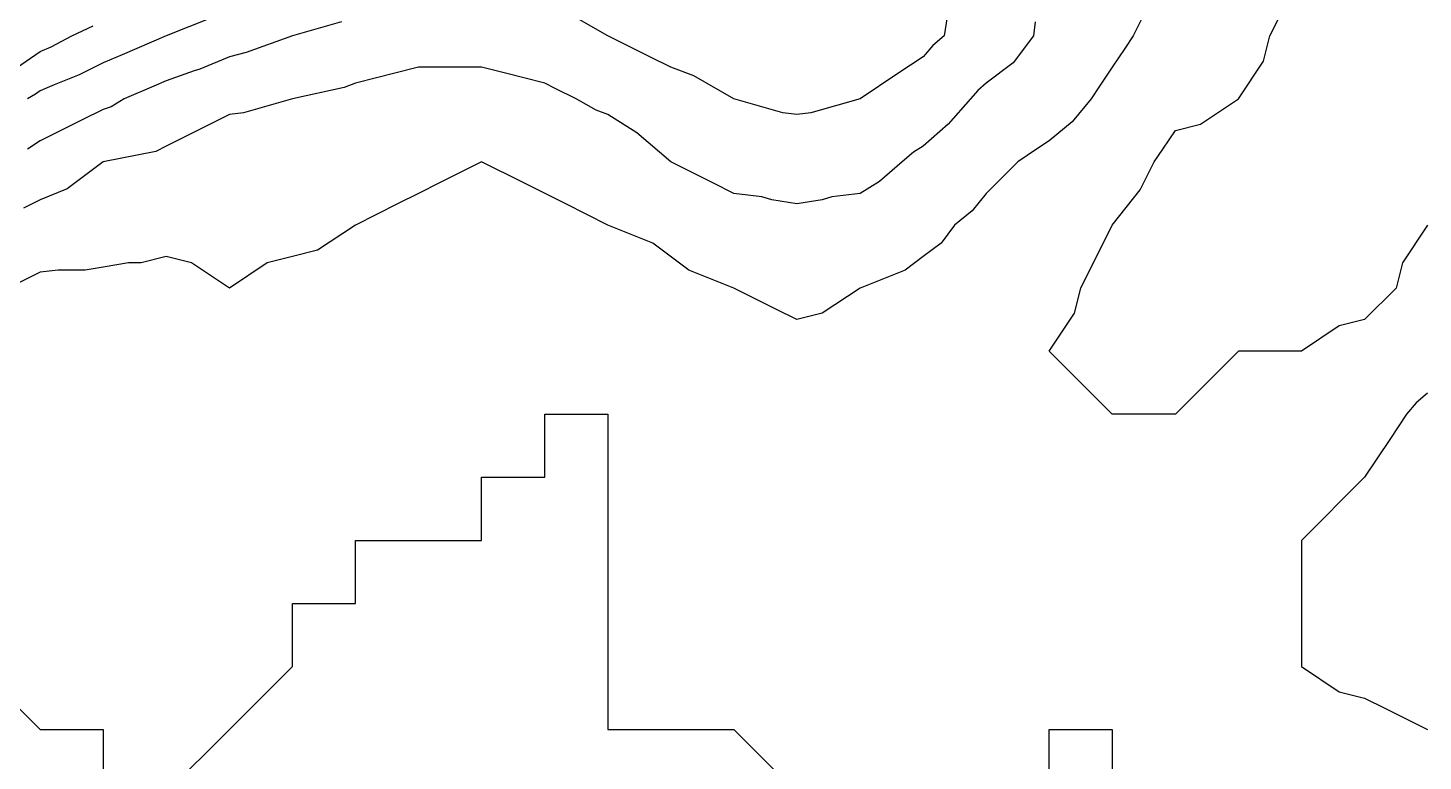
# Model space of a CAD drawing. Header units: inches. Extents: x 794995 to 811195, y 2485918 to 2508058.
# Drawn here: x 797569 to 798233, y 2487793 to 2488142 of the extents above; entities that cross this region are included whole.
import ezdxf

# ---------------------------------------------------------------- set-up
doc = ezdxf.new("R2010")
doc.units = ezdxf.units.IN
doc.header["$MEASUREMENT"] = 0
doc.layers.add('contour', color=7, linetype='Continuous')

msp = doc.modelspace()

# ---------------------------------------------------------------- linework, layer by layer
at = {"layer": 'contour'}
for points in [[(798235.16, 2488048.36), (798223.16, 2488030.36), (798220.16, 2488018.36), (798205.16, 2488003.36), (798193.16, 2488000.36), (798175.16, 2487988.36), (798145.16, 2487988.36), (798115.16, 2487958.36), (798085.16, 2487958.36), (798055.16, 2487988.36), (798067.16, 2488006.36), (798070.16, 2488018.36), (798085.16, 2488048.36), (798098.49, 2488065.03), (798105.16, 2488078.36), (798109.16, 2488084.36), (798115.16, 2488093.36), (798127.16, 2488096.36), (798145.16, 2488108.36), (798157.16, 2488126.36), (798160.16, 2488138.36), (798175.16, 2488168.36)], [(798101.83, 2488151.7), (798095.16, 2488138.36), (798091.16, 2488132.36), (798085.16, 2488123.36), (798079.16, 2488114.36), (798075.16, 2488108.36), (798066.07, 2488097.45), (798055.16, 2488088.36), (798049.16, 2488084.36), (798040.16, 2488078.36), (798025.16, 2488063.36), (798018.49, 2488055.03), (798010.16, 2488048.36), (798003.73, 2488039.79), (797995.16, 2488033.36), (797986.59, 2488026.93), (797965.16, 2488018.36), (797947.16, 2488006.36), (797935.16, 2488003.36), (797925.16, 2488008.36), (797905.16, 2488018.36), (797883.73, 2488026.93), (797866.59, 2488039.79), (797845.16, 2488048.36), (797825.16, 2488058.36), (797805.16, 2488068.36), (797785.16, 2488078.36), (797765.16, 2488068.36), (797755.16, 2488063.36), (797745.16, 2488058.36), (797725.16, 2488048.36), (797707.16, 2488036.36), (797695.16, 2488033.36), (797683.16, 2488030.36), (797665.16, 2488018.36), (797647.16, 2488030.36), (797635.16, 2488033.36), (797623.16, 2488030.36), (797617.16, 2488030.36), (797605.16, 2488028.36), (797596.59, 2488026.93), (797583.73, 2488026.93), (797575.16, 2488025.86), (797570.16, 2488023.36), (797560.16, 2488018.36)], [(798007.16, 2488150.36), (798005.16, 2488138.36), (797999.77, 2488133.75), (797995.16, 2488128.36), (797983.16, 2488120.36), (797965.16, 2488108.36), (797941.83, 2488101.69), (797935.16, 2488100.86), (797928.49, 2488101.69), (797905.16, 2488108.36), (797886.07, 2488119.27), (797875.16, 2488123.36), (797865.16, 2488128.36), (797845.16, 2488138.36), (797826.07, 2488149.27)], [(797561.83, 2488121.7), (797575.16, 2488130.86), (797580.38, 2488133.14), (797590.16, 2488138.36), (797600.36, 2488143.16)], [(798048.49, 2488145.03), (798047.66, 2488138.36), (798038.02, 2488125.5), (798025.16, 2488115.86), (798021.16, 2488112.36), (798017.66, 2488108.36), (798007.16, 2488096.36), (797995.16, 2488085.86), (797990.54, 2488082.98), (797985.16, 2488078.36), (797974.39, 2488069.13), (797965.16, 2488063.36), (797951.83, 2488061.7), (797947.16, 2488060.36), (797935.16, 2488058.36), (797923.16, 2488060.36), (797918.49, 2488061.7), (797905.16, 2488063.36), (797895.16, 2488068.36), (797875.16, 2488078.36), (797859.01, 2488092.21), (797845.16, 2488100.86), (797839.7, 2488102.91), (797830.16, 2488108.36), (797820.16, 2488113.36), (797815.16, 2488115.86), (797805.16, 2488118.36), (797797.16, 2488120.36), (797785.16, 2488123.36), (797755.16, 2488123.36), (797743.16, 2488120.36), (797735.16, 2488118.36), (797725.16, 2488115.86), (797719.7, 2488113.82), (797695.16, 2488108.36), (797671.83, 2488101.69), (797665.16, 2488100.86), (797635.16, 2488085.86), (797630.16, 2488083.36), (797605.16, 2488078.36), (797588.02, 2488065.5), (797575.16, 2488060.36), (797567.16, 2488056.36)], [(797656.59, 2488146.93), (797635.16, 2488138.36), (797614.16, 2488129.36), (797605.16, 2488125.5), (797593.73, 2488119.79), (797581.83, 2488115.03), (797575.16, 2488112.11), (797572.94, 2488110.58), (797569.16, 2488108.36)], [(797718.49, 2488145.03), (797695.16, 2488138.36), (797673.16, 2488130.36), (797665.16, 2488128.36), (797651.04, 2488122.48), (797648.49, 2488121.7), (797635.16, 2488116.93), (797629.16, 2488114.36), (797615.16, 2488108.36), (797608.91, 2488104.61), (797605.16, 2488103.36), (797595.16, 2488098.36), (797588.49, 2488095.03), (797575.16, 2488088.36), (797569.16, 2488084.36)], [(798235.16, 2487968.36), (798229.7, 2487963.82), (798225.16, 2487958.36), (798217.16, 2487946.36), (798205.16, 2487928.36), (798175.16, 2487898.36), (798175.16, 2487838.36), (798193.16, 2487826.36), (798205.16, 2487823.36), (798215.16, 2487818.36), (798235.16, 2487808.36)], [(797635.16, 2487778.36), (797665.16, 2487808.36), (797695.16, 2487838.36), (797695.16, 2487868.36), (797725.16, 2487868.36), (797725.16, 2487898.36), (797755.16, 2487898.36), (797785.16, 2487898.36), (797785.16, 2487928.36), (797815.16, 2487928.36), (797815.16, 2487958.36), (797845.16, 2487958.36), (797845.16, 2487808.36), (797905.16, 2487808.36), (797935.16, 2487778.36)], [(797395.16, 2487823.36), (797407.16, 2487826.36), (797425.16, 2487838.36), (797455.16, 2487838.36), (797485.16, 2487838.36), (797485.16, 2487868.36), (797515.16, 2487868.36), (797515.16, 2487838.36), (797545.16, 2487838.36), (797575.16, 2487808.36), (797605.16, 2487808.36), (797605.16, 2487778.36)], [(798055.16, 2487778.36), (798055.16, 2487808.36), (798085.16, 2487808.36), (798085.16, 2487748.36)]]:
    msp.add_lwpolyline(points, dxfattribs=at)

doc.saveas('drawing.dxf')
